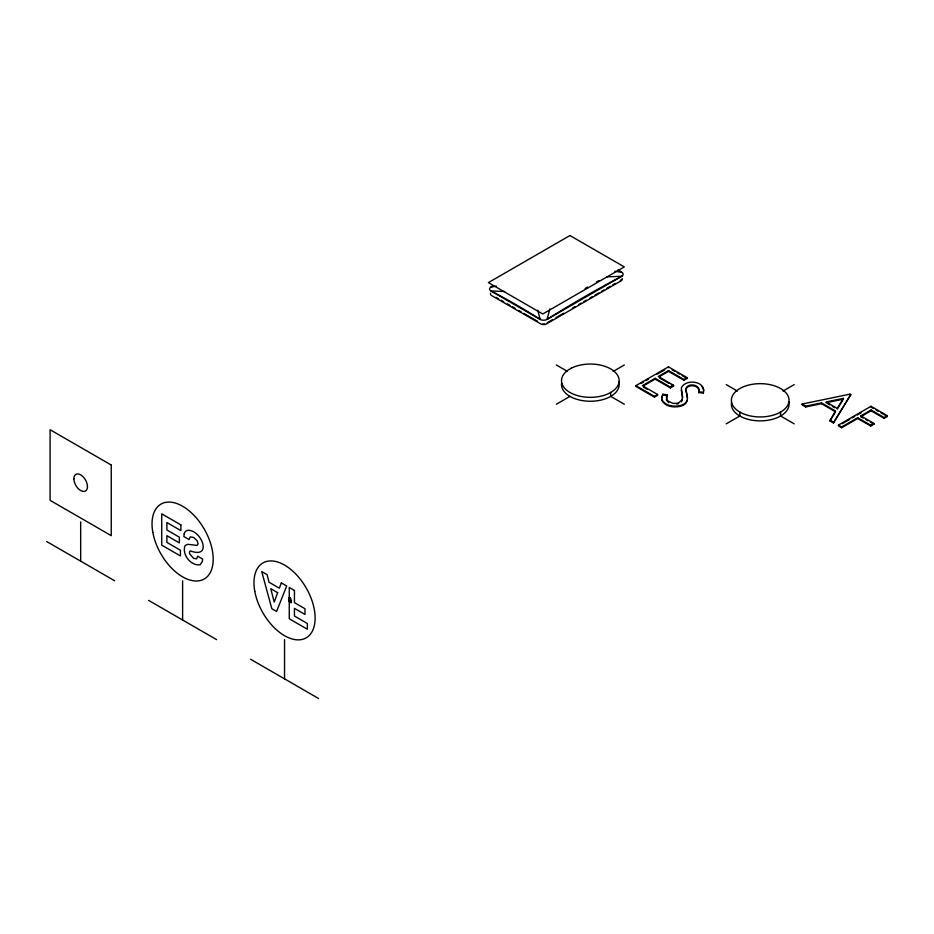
<?xml version="1.0" encoding="UTF-8"?>
<svg xmlns="http://www.w3.org/2000/svg" width="934" height="934" viewBox="0 0 934 934"><rect width="100%" height="100%" fill="white"/><g stroke="black" fill="none" stroke-linecap="round" stroke-linejoin="round"><path stroke-width="1.4" d="M668.662 402.647L666.409 399.787L667.296 394.86L662.871 394.218L661.809 397.289L662.019 400.628C665.393 406.769 673.566 407.633 679.812 406.442A11.582 6.678 0 0 0 685.848 403.278C688.953 399.273 686.7 393.973 685.918 389.548L686.467 387.365C690.331 382.391 701.481 385.45 698.655 392.63L703.325 393.004C706.606 380.932 685.358 378.41 681.341 387.925L682.544 397.814M698.655 392.63C701.002 385.789 689.922 383.5 686.467 388.147L685.918 390.33L687.482 398.398M549.893 308.897L547.009 319.428A4.81 2.779 0 0 1 540.214 319.428A642.394 370.891 60 0 0 490.945 290.988A4.81 2.779 0 0 1 490.945 287.065A1149.357 663.584 -60 0 1 493.374 285.535L490.945 287.065L496.444 286.166M661.809 398.071L662.871 394.218M667.296 394.86L666.456 397.09L667.145 400.593L672.503 403.196A7.624 4.401 0 0 0 678.621 402.846L682.31 399.647M681.551 401.83L682.544 397.02L681.306 389.98M687.109 400.406L685.848 402.496A11.582 6.678 0 0 1 679.812 405.66C673.566 406.85 665.393 405.975 662.019 399.845M829.906 420.919L835.486 410.995L821.476 402.904L805.703 406.15L802.072 404.06L802.072 404.842L805.703 406.944L821.476 403.686L835.486 411.777L829.906 420.919L833.42 422.939L850.781 394.615L849.987 394.148L802.072 404.06M837.226 409.15L842.76 400.266M833.42 422.939L850.781 394.615M585.139 288.548L587.661 287.088M596.464 282.01L598.986 280.55M547.172 322.732L552.216 319.825M555.999 317.63L563.564 313.264M572.39 308.173L574.912 306.714M578.695 304.531L581.217 303.071M583.738 301.612L586.26 300.164M590.054 297.969L592.576 296.522M595.098 295.062L598.881 292.879M601.403 291.42L603.924 289.96M606.446 288.513L610.229 286.318M612.751 284.87L615.273 283.411M556.349 404.224L569.938 396.378M613.183 371.417L624.309 364.996M643.503 385.8L655.119 379.099L670.39 387.902L673.577 386.069L673.577 385.287L670.39 387.12L655.119 378.305L642.335 385.695L657.606 394.498L657.606 395.292L654.419 397.125L635.902 386.442L635.902 385.649L668.44 366.864L687.085 377.628L687.085 378.422L683.898 380.255L668.51 371.37L659.439 376.6M640.911 383.547L643.409 382.099M645.919 380.652L648.418 379.216M657.174 374.149L664.681 369.817M687.085 377.628L683.898 379.473L668.51 370.588L658.307 376.472L673.577 385.287M635.902 385.649L654.419 396.343L657.606 394.498M726.232 423.849L739.833 415.992L739.833 412.069A28.826 16.649 0 0 1 738.584 389.291L741.152 387.82A28.826 16.649 0 0 1 780.602 388.532A28.826 16.649 0 0 1 781.84 411.31L779.283 412.793A28.826 16.649 0 0 1 739.833 412.069M783.066 391.031L794.192 384.61M860.868 415.887L873.92 423.417L873.92 424.211L870.733 426.044L857.681 418.514L841.709 427.737L838.463 425.857L838.463 425.075L871.002 406.278L887.3 415.7L887.3 416.482L884.113 418.315L871.06 410.785L860.868 416.669L860.868 415.887L871.06 410.003L884.113 417.533L887.3 415.7M842.211 423.686L849.718 419.354M852.228 417.907L854.727 416.459M857.225 415.011L860.985 412.851M838.463 425.075L841.709 426.943L857.681 417.731L870.733 425.262L873.92 423.417M826.1 402.729L843.46 399.145M606.656 276.861L621.764 276.266A4.81 2.779 0 0 0 621.764 272.343A642.394 370.891 60 0 0 618.121 270.031M504.675 291.525L490.945 290.988L540.214 319.428L537.692 310.205M698.655 391.848L703.325 392.222L703.325 393.004M662.871 395.012L667.296 395.642M614.887 271.222L621.764 272.343L617.969 270.159M873.5 408.52L871.002 407.072L871.002 406.278M876.01 409.968L878.52 411.415M881.031 412.863L887.3 416.482M860.868 416.669L863.238 418.047M865.608 419.413L867.99 420.779M870.36 422.156L873.92 424.211M827.337 403.441L829.812 404.866M832.287 406.302L834.751 407.726M829.906 420.125L833.42 422.156M726.232 384.61L737.393 391.054M794.192 423.849L780.555 415.969L780.555 412.046M672.176 369.806L674.652 371.242M677.138 372.678L679.625 374.114M682.112 375.55L687.085 378.422M659.486 377.931L668.872 383.36M671.231 384.715L673.577 386.069M496.152 297.386L498.663 298.833M501.173 300.281L503.683 301.729M507.442 303.9L509.952 305.348M512.462 306.796L514.973 308.243M518.732 310.427L521.242 311.874M523.752 313.322L537.552 321.284M643.514 387.155L647.04 389.186M556.349 364.996L567.51 371.428M624.309 404.224L610.673 396.355L610.673 392.432M289.096 597.468L290.626 598.355L290.626 602.465M289.096 598.052L290.626 598.939M289.096 598.647L290.626 599.523M289.096 599.231L290.626 600.118M289.096 599.826L291.128 600.994L291.128 602.769L289.096 601.589M289.096 600.41L291.128 601.589M289.096 600.994L291.128 602.173M46.7 541.545L114.648 580.773M148.634 600.387L216.583 639.627M250.557 659.241L318.517 698.469M702.064 386.442L703.722 390.26M884.113 417.533L884.113 418.315M871.06 410.003L871.06 410.785M870.733 425.262L870.733 426.044M857.681 417.731L857.681 418.514M849.987 394.148L849.987 394.93M841.709 426.943L841.709 427.737M821.476 402.904L821.476 403.686M805.703 406.15L805.703 406.944M683.898 379.473L683.898 380.255M670.39 387.12L670.39 387.902M668.44 366.864L668.44 367.646M668.51 370.588L668.51 371.37M655.119 378.305L655.119 379.099M654.419 396.343L654.419 397.125M290.112 598.052L290.112 602.173M289.598 597.76L289.598 601.881M284.543 639.627L284.543 678.855M182.609 580.773L182.609 620.013M80.674 521.931L80.674 561.159M490.56 293.276A4.075 2.358 0 0 0 491.623 295.553L540.728 323.9A4.075 2.358 0 0 0 546.495 323.9L621.087 280.842A4.075 2.358 0 0 0 622.149 278.565M621.18 279.64A3.211 1.856 0 0 1 620.316 280.492M544.405 323.958A3.211 1.856 0 0 1 542.817 323.958M788.693 401.62A28.826 16.649 0 0 1 781.84 415.233L779.283 416.716A28.826 16.649 0 0 1 747.13 419.062A28.826 16.649 0 0 1 731.509 402.659M678.621 403.628A7.624 4.401 0 0 1 676.741 404.06M618.81 382.006A28.826 16.649 0 0 1 611.957 395.619L609.4 397.102A28.826 16.649 0 0 1 577.247 399.437A28.826 16.649 0 0 1 561.626 383.045M184.196 533.921L183.893 536.571L189.065 539.56L190.267 536.852L193.583 537.435L197.004 540.529L198.113 543.775L197.074 545.421L187.746 544.312L185.154 545.514C181.429 554.107 190.98 566.331 200.133 564.731L202.339 561.603L202.631 559.057L197.681 556.197L196.607 558.859L193.583 558.322L189.765 553.92A3.129 1.81 60 0 1 190.524 550.955C212.508 559.081 201.942 530.57 188.388 530.29A11.325 6.538 60 0 0 184.196 533.909M281.309 582.874L279.371 588.21L269.039 582.244L267.101 574.667L261.718 571.561L271.841 608.711L276.581 611.455L286.691 585.98L281.309 582.874M277.655 592.67L274.211 602.126L270.767 588.7L277.655 592.67M843.46 398.363L837.226 408.368L826.1 401.947L843.46 398.363M569.938 235.531L488.4 282.605L542.759 313.987L624.309 266.914L569.938 235.531M621.764 276.266L547.009 319.428A1149.357 663.584 -60 0 1 621.764 276.266M571.269 368.206L568.701 369.677A28.826 16.649 0 0 0 569.938 392.455A28.826 16.649 0 0 0 609.4 393.179L611.957 391.696A28.826 16.649 0 0 0 610.719 368.918A28.826 16.649 0 0 0 571.269 368.206M111.251 465.039L50.097 429.722L50.097 500.344L111.251 535.661L111.251 465.039M180.881 524.885L161.722 513.828L161.722 545.141L180.449 555.952L180.449 550.231L166.882 542.397L166.882 535.696L179.375 542.899L179.375 537.178L166.882 529.975L166.882 522.538L180.881 530.617L180.881 524.885M294.443 590.451L289.271 587.463L289.271 618.775L307.356 629.224L307.356 623.503L294.443 616.043L294.443 608.361L304.986 614.455L304.986 608.734L294.443 602.64L294.443 590.451M73.879 478.768A9.609 5.546 60 0 0 84.072 491.447A9.609 5.546 60 0 0 84.072 477.858A9.609 5.546 60 0 0 73.879 478.768M254.772 591.269A43.244 24.973 60 0 0 305.476 638.214A43.244 24.973 60 0 0 293.381 571.69A43.244 24.973 60 0 0 254.772 591.269M152.837 532.415A43.244 24.973 60 0 0 203.542 579.36A43.244 24.973 60 0 0 191.447 512.836A43.244 24.973 60 0 0 152.837 532.415"/></g></svg>
